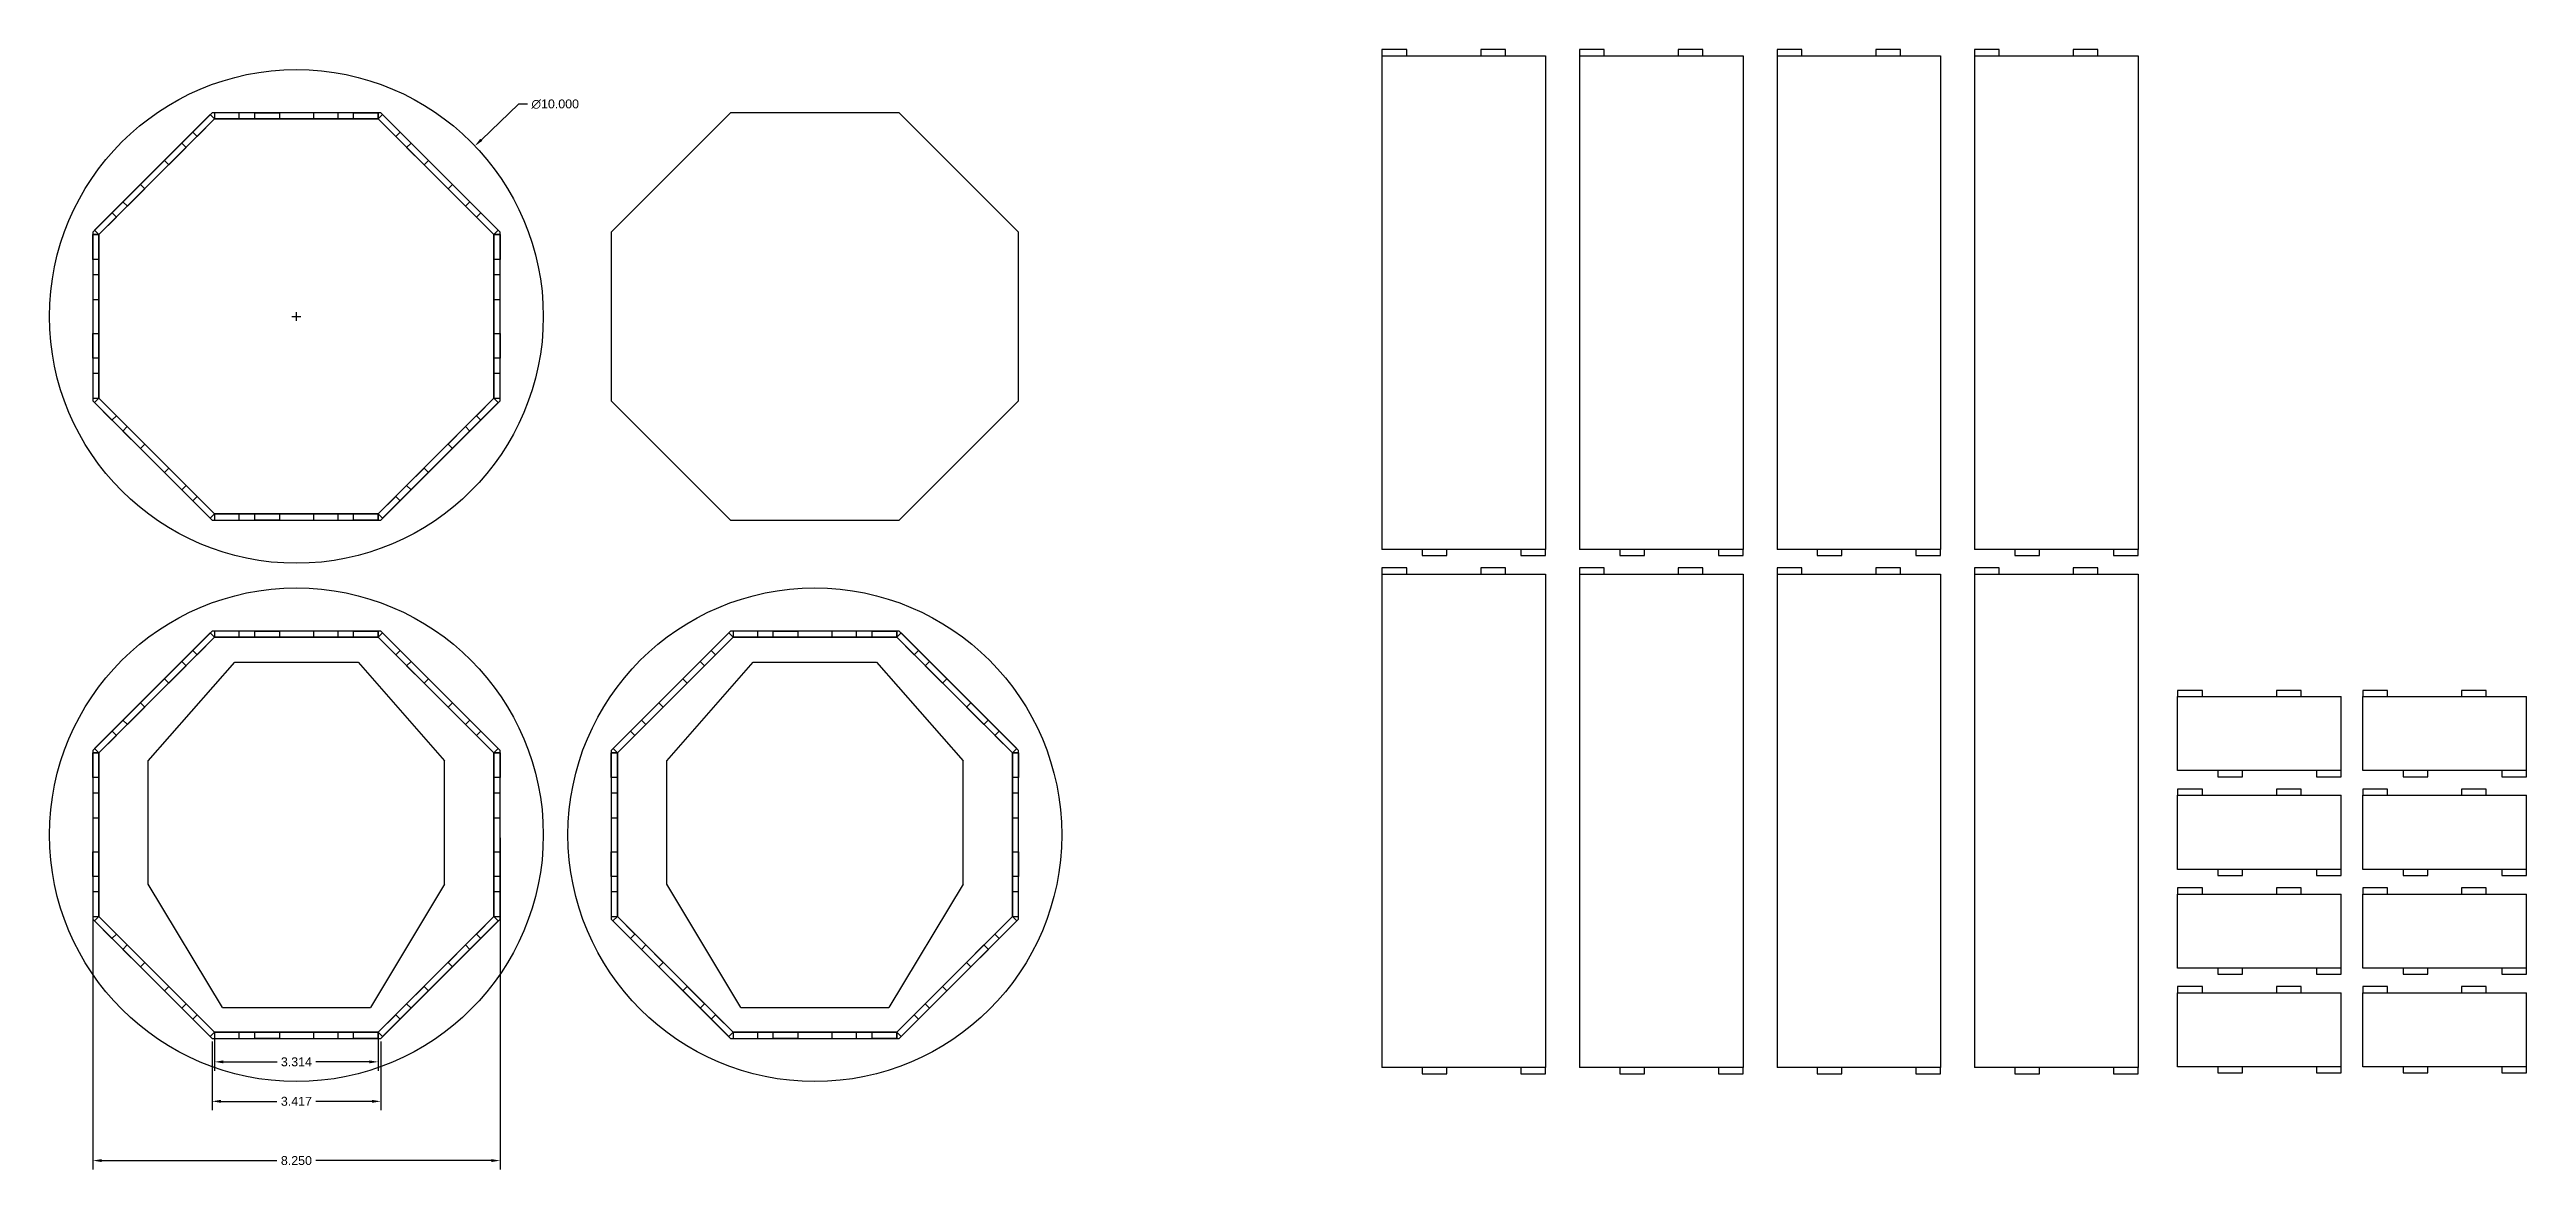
# Model space of a CAD drawing. Header units: inches. Extents: x 0.2 to 50.4, y -1.1 to 21.6.
import ezdxf

# ---------------------------------------------------------------- set-up
doc = ezdxf.new("R2010")
doc.units = ezdxf.units.IN
doc.header["$MEASUREMENT"] = 0
doc.styles.get("Standard").update_dxf_attribs({"font": 'arial.ttf'})
doc.dimstyles.get("Standard").update_dxf_attribs({"dimscale": 0, "dimtxt": 0.18, "dimasz": 0.18, "dimexe": 0.18, "dimexo": 0.0625, "dimgap": 0.09, "dimtad": 0, "dimtih": 1, "dimtoh": 1, "dimdec": 3, "dimzin": 0, "dimdsep": 46, "dimtxsty": 'Standard', "dimcen": 0.09, "dimadec": 0, "dimazin": 0, "dimtfac": 1, "dimtdec": 3, "dimtofl": 0, "dimtmove": 0, "dimatfit": 3, "dimfxl": 1, "dimtolj": 1, "dimtzin": 0, "dimarcsym": 0})

# ---------------------------------------------------------------- blocks, each defined once
blk = doc.blocks.new('*D3')
at = {"color": 0, "lineweight": -2, "transparency": 16777216}
for p, q in [((9.7, 20.5), (8.945, 19.779)), ((9.88, 20.5), (9.7, 20.5)), ((5.11, 16.2), (5.29, 16.2)), ((5.2, 16.11), (5.2, 16.29))]:
    blk.add_line(p, q, dxfattribs=at)
at = {"color": 0, "transparency": 16777216}
blk.add_solid([(8.924, 19.8), (8.966, 19.757), (8.815, 19.654)], dxfattribs=at)
at = {"layer": 'Defpoints', "color": 0, "transparency": 16777216}
for p in [(8.815, 19.654), (1.585, 12.746)]:
    blk.add_point(p, dxfattribs=at)
at = {"color": 0, "transparency": 16777216, "insert": (10.441, 20.5), "char_height": 0.18, "attachment_point": 5}
blk.add_mtext('\\A1;∅10.000', dxfattribs=at)
blk = doc.blocks.new('*D4')
at = {"color": 0, "lineweight": -2, "transparency": 16777216}
for p, q in [((3.491, 1.512), (3.491, 0.12)), ((6.909, 1.512), (6.909, 0.12)), ((3.671, 0.3), (4.806, 0.3)), ((6.729, 0.3), (5.594, 0.3))]:
    blk.add_line(p, q, dxfattribs=at)
at = {"color": 0, "transparency": 16777216}
for points in [[(3.671, 0.33), (3.671, 0.27), (3.491, 0.3)], [(6.729, 0.33), (6.729, 0.27), (6.909, 0.3)]]:
    blk.add_solid(points, dxfattribs=at)
at = {"layer": 'Defpoints', "color": 0, "transparency": 16777216}
for p in [(3.491, 1.575), (6.909, 1.575), (6.909, 0.3)]:
    blk.add_point(p, dxfattribs=at)
at = {"color": 0, "transparency": 16777216, "insert": (5.2, 0.3), "char_height": 0.18, "attachment_point": 5}
blk.add_mtext('\\A1;3.417', dxfattribs=at)
blk = doc.blocks.new('*D5')
at = {"color": 0, "lineweight": -2, "transparency": 16777216}
for p, q in [((1.075, 5.637), (1.075, -1.08)), ((9.325, 5.637), (9.325, -1.08)), ((1.255, -0.9), (4.806, -0.9)), ((9.145, -0.9), (5.594, -0.9))]:
    blk.add_line(p, q, dxfattribs=at)
at = {"color": 0, "transparency": 16777216}
for points in [[(1.255, -0.87), (1.255, -0.93), (1.075, -0.9)], [(9.145, -0.87), (9.145, -0.93), (9.325, -0.9)]]:
    blk.add_solid(points, dxfattribs=at)
at = {"layer": 'Defpoints', "color": 0, "transparency": 16777216}
for p in [(1.075, 5.7), (9.325, 5.7), (1.075, -0.9)]:
    blk.add_point(p, dxfattribs=at)
at = {"color": 0, "transparency": 16777216, "insert": (5.2, -0.9), "char_height": 0.18, "attachment_point": 5}
blk.add_mtext('\\A1;8.250', dxfattribs=at)
blk = doc.blocks.new('*D7')
at = {"color": 0, "lineweight": -2, "transparency": 16777216}
for p, q in [((3.543, 1.637), (3.543, 0.92)), ((6.857, 1.637), (6.857, 0.92)), ((3.723, 1.1), (4.807, 1.1)), ((6.677, 1.1), (5.593, 1.1))]:
    blk.add_line(p, q, dxfattribs=at)
at = {"color": 0, "transparency": 16777216}
for points in [[(3.723, 1.13), (3.723, 1.07), (3.543, 1.1)], [(6.677, 1.13), (6.677, 1.07), (6.857, 1.1)]]:
    blk.add_solid(points, dxfattribs=at)
at = {"layer": 'Defpoints', "color": 0, "transparency": 16777216}
for p in [(3.543, 1.7), (6.857, 1.7), (6.857, 1.1)]:
    blk.add_point(p, dxfattribs=at)
at = {"color": 0, "transparency": 16777216, "insert": (5.2, 1.1), "char_height": 0.18, "attachment_point": 5}
blk.add_mtext('\\A1;3.314', dxfattribs=at)

msp = doc.modelspace()

# ---------------------------------------------------------------- linework, layer by layer
for p, q in [((27.1857, 21.4824), (27.6857, 21.4824)), ((27.1857, 21.4824), (27.1857, 11.4824)), ((27.6857, 21.4824), (29.1857, 21.4824)), ((29.1857, 21.4824), (29.6857, 21.4824)), ((29.6857, 21.4824), (30.4997, 21.4824)), ((30.4997, 21.4824), (30.4997, 11.4824)), ((31.1857, 21.4824), (31.6857, 21.4824)), ((31.1857, 21.4824), (31.1857, 11.4824)), ((31.6857, 21.4824), (33.1857, 21.4824)), ((33.1857, 21.4824), (33.6857, 21.4824)), ((33.6857, 21.4824), (34.4997, 21.4824)), ((34.4997, 21.4824), (34.4997, 11.4824)), ((35.1857, 21.4824), (35.6857, 21.4824)), ((35.1857, 21.4824), (35.1857, 11.4824)), ((35.6857, 21.4824), (37.1857, 21.4824)), ((37.1857, 21.4824), (37.6857, 21.4824)), ((37.6857, 21.4824), (38.4997, 21.4824)), ((38.4997, 21.4824), (38.4997, 11.4824)), ((39.1857, 21.4824), (39.6857, 21.4824)), ((39.1857, 21.4824), (39.1857, 11.4824)), ((39.6857, 21.4824), (41.1857, 21.4824)), ((41.1857, 21.4824), (41.6857, 21.4824)), ((41.6857, 21.4824), (42.4997, 21.4824)), ((42.4997, 21.4824), (42.4997, 11.4824)), ((28, 11.4824), (27.1857, 11.4824)), ((28.5, 11.4824), (28, 11.4824)), ((30, 11.4824), (28.5, 11.4824)), ((30.4997, 11.4824), (30, 11.4824)), ((32, 11.4824), (31.1857, 11.4824)), ((32.5, 11.4824), (32, 11.4824)), ((34, 11.4824), (32.5, 11.4824)), ((34.4997, 11.4824), (34, 11.4824)), ((36, 11.4824), (35.1857, 11.4824)), ((36.5, 11.4824), (36, 11.4824)), ((38, 11.4824), (36.5, 11.4824)), ((38.4997, 11.4824), (38, 11.4824)), ((40, 11.4824), (39.1857, 11.4824)), ((40.5, 11.4824), (40, 11.4824)), ((42, 11.4824), (40.5, 11.4824)), ((42.4997, 11.4824), (42, 11.4824)), ((27.1857, 10.9824), (27.6857, 10.9824)), ((27.1857, 10.9824), (27.1857, 0.9824)), ((27.6857, 10.9824), (29.1857, 10.9824)), ((29.1857, 10.9824), (29.6857, 10.9824)), ((29.6857, 10.9824), (30.4997, 10.9824)), ((30.4997, 10.9824), (30.4997, 0.9824)), ((31.1857, 10.9824), (31.6857, 10.9824)), ((31.1857, 10.9824), (31.1857, 0.9824)), ((31.6857, 10.9824), (33.1857, 10.9824)), ((33.1857, 10.9824), (33.6857, 10.9824)), ((33.6857, 10.9824), (34.4997, 10.9824)), ((34.4997, 10.9824), (34.4997, 0.9824)), ((35.1857, 10.9824), (35.6857, 10.9824)), ((35.1857, 10.9824), (35.1857, 0.9824)), ((35.6857, 10.9824), (37.1857, 10.9824)), ((37.1857, 10.9824), (37.6857, 10.9824)), ((37.6857, 10.9824), (38.4997, 10.9824)), ((38.4997, 10.9824), (38.4997, 0.9824)), ((39.1857, 10.9824), (39.6857, 10.9824)), ((39.1857, 10.9824), (39.1857, 0.9824)), ((39.6857, 10.9824), (41.1857, 10.9824)), ((41.1857, 10.9824), (41.6857, 10.9824)), ((41.6857, 10.9824), (42.4997, 10.9824)), ((42.4997, 10.9824), (42.4997, 0.9824)), ((2.2, 7.2), (3.95, 9.2)), ((3.95, 9.2), (6.45, 9.2)), ((6.45, 9.2), (8.2, 7.2)), ((12.7, 7.2), (14.45, 9.2)), ((14.45, 9.2), (16.95, 9.2)), ((16.95, 9.2), (18.7, 7.2)), ((43.3, 8.5), (43.8, 8.5)), ((43.3, 7), (43.3, 8.5)), ((43.8, 8.5), (45.3, 8.5)), ((45.3, 8.5), (45.8, 8.5)), ((45.8, 8.5), (46.614, 8.5)), ((46.614, 7), (46.614, 8.5)), ((47.05, 8.5), (47.55, 8.5)), ((47.05, 7), (47.05, 8.5)), ((47.55, 8.5), (49.05, 8.5)), ((49.05, 8.5), (49.55, 8.5)), ((49.55, 8.5), (50.364, 8.5)), ((50.364, 7), (50.364, 8.5)), ((2.2, 4.7), (2.2, 7.2)), ((2.2, 4.7), (2.2, 7.2)), ((2.2, 4.7), (2.2, 7.2)), ((8.2, 4.7), (8.2, 7.2)), ((12.7, 4.7), (12.7, 7.2)), ((12.7, 4.7), (12.7, 7.2)), ((18.7, 4.7), (18.7, 7.2)), ((44.1143, 7), (43.3, 7)), ((44.6143, 7), (44.1143, 7)), ((46.1143, 7), (44.6143, 7)), ((46.614, 7), (46.1143, 7)), ((47.8643, 7), (47.05, 7)), ((48.3643, 7), (47.8643, 7)), ((49.8643, 7), (48.3643, 7)), ((50.364, 7), (49.8643, 7)), ((43.3, 6.5), (43.8, 6.5)), ((43.3, 5), (43.3, 6.5)), ((43.8, 6.5), (45.3, 6.5)), ((45.3, 6.5), (45.8, 6.5)), ((45.8, 6.5), (46.614, 6.5)), ((46.614, 5), (46.614, 6.5)), ((47.05, 6.5), (47.55, 6.5)), ((47.05, 5), (47.05, 6.5)), ((47.55, 6.5), (49.05, 6.5)), ((49.05, 6.5), (49.55, 6.5)), ((49.55, 6.5), (50.364, 6.5)), ((50.364, 5), (50.364, 6.5)), ((3.7, 2.2), (2.2, 4.7)), ((8.2, 4.7), (6.7, 2.2)), ((14.2, 2.2), (12.7, 4.7)), ((18.7, 4.7), (17.2, 2.2)), ((44.1143, 5), (43.3, 5)), ((44.6143, 5), (44.1143, 5)), ((46.1143, 5), (44.6143, 5)), ((46.614, 5), (46.1143, 5)), ((47.8643, 5), (47.05, 5)), ((48.3643, 5), (47.8643, 5)), ((49.8643, 5), (48.3643, 5)), ((50.364, 5), (49.8643, 5)), ((43.3, 4.5), (43.8, 4.5)), ((43.3, 3), (43.3, 4.5)), ((43.8, 4.5), (45.3, 4.5)), ((45.3, 4.5), (45.8, 4.5)), ((45.8, 4.5), (46.614, 4.5)), ((46.614, 3), (46.614, 4.5)), ((47.05, 4.5), (47.55, 4.5)), ((47.05, 3), (47.05, 4.5)), ((47.55, 4.5), (49.05, 4.5)), ((49.05, 4.5), (49.55, 4.5)), ((49.55, 4.5), (50.364, 4.5)), ((50.364, 3), (50.364, 4.5)), ((44.1143, 3), (43.3, 3)), ((44.6143, 3), (44.1143, 3)), ((46.1143, 3), (44.6143, 3)), ((46.614, 3), (46.1143, 3)), ((47.8643, 3), (47.05, 3)), ((48.3643, 3), (47.8643, 3)), ((49.8643, 3), (48.3643, 3)), ((50.364, 3), (49.8643, 3)), ((3.7, 2.2), (6.7, 2.2)), ((14.2, 2.2), (17.2, 2.2)), ((43.3, 2.5), (43.8, 2.5)), ((43.3, 1), (43.3, 2.5)), ((43.8, 2.5), (45.3, 2.5)), ((45.3, 2.5), (45.8, 2.5)), ((45.8, 2.5), (46.614, 2.5)), ((46.614, 1), (46.614, 2.5)), ((47.05, 2.5), (47.55, 2.5)), ((47.05, 1), (47.05, 2.5)), ((47.55, 2.5), (49.05, 2.5)), ((49.05, 2.5), (49.55, 2.5)), ((49.55, 2.5), (50.364, 2.5)), ((50.364, 1), (50.364, 2.5)), ((28, 0.9824), (27.1857, 0.9824)), ((28.5, 0.9824), (28, 0.9824)), ((30, 0.9824), (28.5, 0.9824)), ((30.4997, 0.9824), (30, 0.9824)), ((32, 0.9824), (31.1857, 0.9824)), ((32.5, 0.9824), (32, 0.9824)), ((34, 0.9824), (32.5, 0.9824)), ((34.4997, 0.9824), (34, 0.9824)), ((36, 0.9824), (35.1857, 0.9824)), ((36.5, 0.9824), (36, 0.9824)), ((38, 0.9824), (36.5, 0.9824)), ((38.4997, 0.9824), (38, 0.9824)), ((40, 0.9824), (39.1857, 0.9824)), ((40.5, 0.9824), (40, 0.9824)), ((42, 0.9824), (40.5, 0.9824)), ((42.4997, 0.9824), (42, 0.9824)), ((44.1143, 1), (43.3, 1)), ((44.6143, 1), (44.1143, 1)), ((46.1143, 1), (44.6143, 1)), ((46.614, 1), (46.1143, 1)), ((47.8643, 1), (47.05, 1)), ((48.3643, 1), (47.8643, 1)), ((49.8643, 1), (48.3643, 1)), ((50.364, 1), (49.8643, 1))]:
    msp.add_line(p, q)
for points in [[(27.1857, 21.4824), (27.6857, 21.4824), (27.6857, 21.6074), (27.1857, 21.6074)], [(29.1857, 21.4824), (29.6857, 21.4824), (29.6857, 21.6074), (29.1857, 21.6074)], [(31.1857, 21.4824), (31.6857, 21.4824), (31.6857, 21.6074), (31.1857, 21.6074)], [(33.1857, 21.4824), (33.6857, 21.4824), (33.6857, 21.6074), (33.1857, 21.6074)], [(35.1857, 21.4824), (35.6857, 21.4824), (35.6857, 21.6074), (35.1857, 21.6074)], [(37.1857, 21.4824), (37.6857, 21.4824), (37.6857, 21.6074), (37.1857, 21.6074)], [(39.1857, 21.4824), (39.6857, 21.4824), (39.6857, 21.6074), (39.1857, 21.6074)], [(41.1857, 21.4824), (41.6857, 21.4824), (41.6857, 21.6074), (41.1857, 21.6074)], [(3.4914, 20.325), (1.075, 17.9086), (1.075, 14.4914), (3.4914, 12.075), (6.9086, 12.075), (9.325, 14.4914), (9.325, 17.9086), (6.9086, 20.325)], [(3.455, 20.2889), (1.1116, 17.9455), (1.2, 17.8571), (3.5434, 20.2005)], [(6.8569, 12.2), (9.2, 14.5431), (9.2, 17.8569), (6.8569, 20.2), (3.5431, 20.2), (1.2, 17.8569), (1.2, 14.5431), (3.5431, 12.2)], [(6.8569, 12.2), (9.2, 14.5431), (9.2, 17.8569), (6.8569, 20.2), (3.5431, 20.2), (1.2, 17.8569), (1.2, 14.5431), (3.5431, 12.2)], [(3.455, 20.2889), (3.1014, 19.9353), (3.1898, 19.8469), (3.5434, 20.2005)], [(3.5431, 20.2), (6.8571, 20.2), (6.8571, 20.325), (3.5431, 20.325)], [(3.5431, 20.2), (4.0431, 20.2), (4.0431, 20.325), (3.5431, 20.325)], [(4.8571, 20.2), (4.3571, 20.2), (4.3571, 20.325), (4.8571, 20.325)], [(5.5431, 20.2), (6.0431, 20.2), (6.0431, 20.325), (5.5431, 20.325)], [(6.8571, 20.2), (6.3571, 20.2), (6.3571, 20.325), (6.8571, 20.325)], [(9.2884, 17.9455), (6.945, 20.2889), (6.8566, 20.2005), (9.2, 17.8571)], [(6.945, 20.2889), (7.2986, 19.9353), (7.2102, 19.8469), (6.8566, 20.2005)], [(13.9914, 20.325), (11.575, 17.9086), (11.575, 14.4914), (13.9914, 12.075), (17.4086, 12.075), (19.825, 14.4914), (19.825, 17.9086), (17.4086, 20.325)], [(2.5258, 19.3597), (2.8794, 19.7133), (2.9678, 19.6249), (2.6142, 19.2714)], [(7.8742, 19.3597), (7.5206, 19.7133), (7.4322, 19.6249), (7.7858, 19.2714)], [(2.0407, 18.8747), (1.6872, 18.5211), (1.7756, 18.4327), (2.1291, 18.7863)], [(8.3593, 18.8747), (8.7128, 18.5211), (8.6244, 18.4327), (8.2709, 18.7863)], [(1.1116, 17.9455), (1.4652, 18.2991), (1.5536, 18.2107), (1.2, 17.8571)], [(9.2884, 17.9455), (8.9348, 18.2991), (8.8464, 18.2107), (9.2, 17.8571)], [(1.2, 14.5431), (1.2, 17.8571), (1.075, 17.8571), (1.075, 14.5431)], [(1.2, 17.8571), (1.2, 17.3571), (1.075, 17.3571), (1.075, 17.8571)], [(9.325, 14.5431), (9.325, 17.8571), (9.2, 17.8571), (9.2, 14.5431)], [(9.325, 17.8571), (9.325, 17.3571), (9.2, 17.3571), (9.2, 17.8571)], [(1.2, 16.5431), (1.2, 17.0431), (1.075, 17.0431), (1.075, 16.5431)], [(9.325, 16.5431), (9.325, 17.0431), (9.2, 17.0431), (9.2, 16.5431)], [(1.2, 15.8571), (1.2, 15.3571), (1.075, 15.3571), (1.075, 15.8571)], [(9.325, 15.8571), (9.325, 15.3571), (9.2, 15.3571), (9.2, 15.8571)], [(1.2, 14.5431), (1.2, 15.0431), (1.075, 15.0431), (1.075, 14.5431)], [(9.325, 14.5431), (9.325, 15.0431), (9.2, 15.0431), (9.2, 14.5431)], [(3.5431, 12.2), (1.1998, 14.5434), (1.1114, 14.455), (3.4548, 12.1116)], [(1.1998, 14.5434), (1.5533, 14.1898), (1.465, 14.1014), (1.1114, 14.455)], [(9.2002, 14.5434), (6.8569, 12.2), (6.9452, 12.1116), (9.2886, 14.455)], [(9.2002, 14.5434), (8.8467, 14.1898), (8.935, 14.1014), (9.2886, 14.455)], [(2.1289, 13.6142), (1.7754, 13.9678), (1.687, 13.8794), (2.0405, 13.5258)], [(8.2711, 13.6142), (8.6246, 13.9678), (8.713, 13.8794), (8.3595, 13.5258)], [(2.614, 13.1291), (2.9676, 12.7756), (2.8792, 12.6872), (2.5256, 13.0407)], [(7.786, 13.1291), (7.4324, 12.7756), (7.5208, 12.6872), (7.8744, 13.0407)], [(3.5431, 12.2), (3.1896, 12.5536), (3.1012, 12.4652), (3.4548, 12.1116)], [(6.8569, 12.2), (7.2104, 12.5536), (7.2988, 12.4652), (6.9452, 12.1116)], [(3.5431, 12.075), (6.8571, 12.075), (6.8571, 12.2), (3.5431, 12.2)], [(3.5431, 12.075), (4.0431, 12.075), (4.0431, 12.2), (3.5431, 12.2)], [(4.8571, 12.075), (4.3571, 12.075), (4.3571, 12.2), (4.8571, 12.2)], [(5.5431, 12.075), (6.0431, 12.075), (6.0431, 12.2), (5.5431, 12.2)], [(6.8571, 12.075), (6.3571, 12.075), (6.3571, 12.2), (6.8571, 12.2)], [(27.1857, 10.9824), (27.6857, 10.9824), (27.6857, 11.1074), (27.1857, 11.1074)], [(28.5, 11.4824), (28, 11.4824), (28, 11.3574), (28.5, 11.3574)], [(29.1857, 10.9824), (29.6857, 10.9824), (29.6857, 11.1074), (29.1857, 11.1074)], [(30.4997, 11.4824), (29.9997, 11.4824), (29.9997, 11.3574), (30.4997, 11.3574)], [(31.1857, 10.9824), (31.6857, 10.9824), (31.6857, 11.1074), (31.1857, 11.1074)], [(32.5, 11.4824), (32, 11.4824), (32, 11.3574), (32.5, 11.3574)], [(33.1857, 10.9824), (33.6857, 10.9824), (33.6857, 11.1074), (33.1857, 11.1074)], [(34.4997, 11.4824), (33.9997, 11.4824), (33.9997, 11.3574), (34.4997, 11.3574)], [(35.1857, 10.9824), (35.6857, 10.9824), (35.6857, 11.1074), (35.1857, 11.1074)], [(36.5, 11.4824), (36, 11.4824), (36, 11.3574), (36.5, 11.3574)], [(37.1857, 10.9824), (37.6857, 10.9824), (37.6857, 11.1074), (37.1857, 11.1074)], [(38.4997, 11.4824), (37.9997, 11.4824), (37.9997, 11.3574), (38.4997, 11.3574)], [(39.1857, 10.9824), (39.6857, 10.9824), (39.6857, 11.1074), (39.1857, 11.1074)], [(40.5, 11.4824), (40, 11.4824), (40, 11.3574), (40.5, 11.3574)], [(41.1857, 10.9824), (41.6857, 10.9824), (41.6857, 11.1074), (41.1857, 11.1074)], [(42.4997, 11.4824), (41.9997, 11.4824), (41.9997, 11.3574), (42.4997, 11.3574)], [(3.4914, 9.825), (1.075, 7.4086), (1.075, 3.9914), (3.4914, 1.575), (6.9086, 1.575), (9.325, 3.9914), (9.325, 7.4086), (6.9086, 9.825)], [(3.455, 9.7889), (1.1116, 7.4455), (1.2, 7.3571), (3.5434, 9.7005)], [(6.8569, 1.7), (9.2, 4.0431), (9.2, 7.3569), (6.8569, 9.7), (3.5431, 9.7), (1.2, 7.3569), (1.2, 4.0431), (3.5431, 1.7)], [(6.8569, 1.7), (9.2, 4.0431), (9.2, 7.3569), (6.8569, 9.7), (3.5431, 9.7), (1.2, 7.3569), (1.2, 4.0431), (3.5431, 1.7)], [(3.455, 9.7889), (3.1014, 9.4353), (3.1898, 9.3469), (3.5434, 9.7005)], [(3.5431, 9.7), (6.8571, 9.7), (6.8571, 9.825), (3.5431, 9.825)], [(3.5431, 9.7), (4.0431, 9.7), (4.0431, 9.825), (3.5431, 9.825)], [(4.8571, 9.7), (4.3571, 9.7), (4.3571, 9.825), (4.8571, 9.825)], [(5.5431, 9.7), (6.0431, 9.7), (6.0431, 9.825), (5.5431, 9.825)], [(6.8571, 9.7), (6.3571, 9.7), (6.3571, 9.825), (6.8571, 9.825)], [(9.2884, 7.4455), (6.945, 9.7889), (6.8566, 9.7005), (9.2, 7.3571)], [(6.945, 9.7889), (7.2986, 9.4353), (7.2102, 9.3469), (6.8566, 9.7005)], [(13.9914, 9.825), (11.575, 7.4086), (11.575, 3.9914), (13.9914, 1.575), (17.4086, 1.575), (19.825, 3.9914), (19.825, 7.4086), (17.4086, 9.825)], [(13.955, 9.7889), (11.6116, 7.4455), (11.7, 7.3571), (14.0434, 9.7005)], [(17.3569, 1.7), (19.7, 4.0431), (19.7, 7.3569), (17.3569, 9.7), (14.0431, 9.7), (11.7, 7.3569), (11.7, 4.0431), (14.0431, 1.7)], [(13.955, 9.7889), (13.6014, 9.4353), (13.6898, 9.3469), (14.0434, 9.7005)], [(14.0431, 9.7), (17.3571, 9.7), (17.3571, 9.825), (14.0431, 9.825)], [(14.0431, 9.7), (14.5431, 9.7), (14.5431, 9.825), (14.0431, 9.825)], [(15.3571, 9.7), (14.8571, 9.7), (14.8571, 9.825), (15.3571, 9.825)], [(16.0431, 9.7), (16.5431, 9.7), (16.5431, 9.825), (16.0431, 9.825)], [(17.3571, 9.7), (16.8571, 9.7), (16.8571, 9.825), (17.3571, 9.825)], [(19.7884, 7.4455), (17.445, 9.7889), (17.3566, 9.7005), (19.7, 7.3571)], [(17.445, 9.7889), (17.7986, 9.4353), (17.7102, 9.3469), (17.3566, 9.7005)], [(2.5258, 8.8597), (2.8794, 9.2133), (2.9678, 9.1249), (2.6142, 8.7714)], [(7.8742, 8.8597), (7.5206, 9.2133), (7.4322, 9.1249), (7.7858, 8.7714)], [(13.0258, 8.8597), (13.3794, 9.2133), (13.4678, 9.1249), (13.1142, 8.7714)], [(18.3742, 8.8597), (18.0206, 9.2133), (17.9322, 9.1249), (18.2858, 8.7714)], [(43.3, 8.5), (43.8, 8.5), (43.8, 8.625), (43.3, 8.625)], [(45.3, 8.5), (45.8, 8.5), (45.8, 8.625), (45.3, 8.625)], [(47.05, 8.5), (47.55, 8.5), (47.55, 8.625), (47.05, 8.625)], [(49.05, 8.5), (49.55, 8.5), (49.55, 8.625), (49.05, 8.625)], [(2.0407, 8.3747), (1.6872, 8.0211), (1.7756, 7.9327), (2.1291, 8.2863)], [(8.3593, 8.3747), (8.7128, 8.0211), (8.6244, 7.9327), (8.2709, 8.2863)], [(12.5407, 8.3747), (12.1872, 8.0211), (12.2756, 7.9327), (12.6291, 8.2863)], [(18.8593, 8.3747), (19.2128, 8.0211), (19.1244, 7.9327), (18.7709, 8.2863)], [(1.1116, 7.4455), (1.4652, 7.7991), (1.5536, 7.7107), (1.2, 7.3571)], [(9.2884, 7.4455), (8.9348, 7.7991), (8.8464, 7.7107), (9.2, 7.3571)], [(11.6116, 7.4455), (11.9652, 7.7991), (12.0536, 7.7107), (11.7, 7.3571)], [(19.7884, 7.4455), (19.4348, 7.7991), (19.3464, 7.7107), (19.7, 7.3571)], [(1.2, 4.0431), (1.2, 7.3571), (1.075, 7.3571), (1.075, 4.0431)], [(1.2, 7.3571), (1.2, 6.8571), (1.075, 6.8571), (1.075, 7.3571)], [(9.325, 4.0431), (9.325, 7.3571), (9.2, 7.3571), (9.2, 4.0431)], [(9.325, 7.3571), (9.325, 6.8571), (9.2, 6.8571), (9.2, 7.3571)], [(11.7, 4.0431), (11.7, 7.3571), (11.575, 7.3571), (11.575, 4.0431)], [(11.7, 7.3571), (11.7, 6.8571), (11.575, 6.8571), (11.575, 7.3571)], [(19.825, 4.0431), (19.825, 7.3571), (19.7, 7.3571), (19.7, 4.0431)], [(19.825, 7.3571), (19.825, 6.8571), (19.7, 6.8571), (19.7, 7.3571)], [(1.2, 6.0431), (1.2, 6.5431), (1.075, 6.5431), (1.075, 6.0431)], [(9.325, 6.0431), (9.325, 6.5431), (9.2, 6.5431), (9.2, 6.0431)], [(11.7, 6.0431), (11.7, 6.5431), (11.575, 6.5431), (11.575, 6.0431)], [(19.825, 6.0431), (19.825, 6.5431), (19.7, 6.5431), (19.7, 6.0431)], [(43.3, 6.5), (43.8, 6.5), (43.8, 6.625), (43.3, 6.625)], [(44.6143, 7), (44.1143, 7), (44.1143, 6.875), (44.6143, 6.875)], [(45.3, 6.5), (45.8, 6.5), (45.8, 6.625), (45.3, 6.625)], [(46.614, 7), (46.114, 7), (46.114, 6.875), (46.614, 6.875)], [(47.05, 6.5), (47.55, 6.5), (47.55, 6.625), (47.05, 6.625)], [(48.3643, 7), (47.8643, 7), (47.8643, 6.875), (48.3643, 6.875)], [(49.05, 6.5), (49.55, 6.5), (49.55, 6.625), (49.05, 6.625)], [(50.364, 7), (49.864, 7), (49.864, 6.875), (50.364, 6.875)], [(1.2, 5.3571), (1.2, 4.8571), (1.075, 4.8571), (1.075, 5.3571)], [(9.325, 5.3571), (9.325, 4.8571), (9.2, 4.8571), (9.2, 5.3571)], [(11.7, 5.3571), (11.7, 4.8571), (11.575, 4.8571), (11.575, 5.3571)], [(19.825, 5.3571), (19.825, 4.8571), (19.7, 4.8571), (19.7, 5.3571)], [(1.2, 4.0431), (1.2, 4.5431), (1.075, 4.5431), (1.075, 4.0431)], [(9.325, 4.0431), (9.325, 4.5431), (9.2, 4.5431), (9.2, 4.0431)], [(11.7, 4.0431), (11.7, 4.5431), (11.575, 4.5431), (11.575, 4.0431)], [(19.825, 4.0431), (19.825, 4.5431), (19.7, 4.5431), (19.7, 4.0431)], [(43.3, 4.5), (43.8, 4.5), (43.8, 4.625), (43.3, 4.625)], [(44.6143, 5), (44.1143, 5), (44.1143, 4.875), (44.6143, 4.875)], [(45.3, 4.5), (45.8, 4.5), (45.8, 4.625), (45.3, 4.625)], [(46.614, 5), (46.114, 5), (46.114, 4.875), (46.614, 4.875)], [(47.05, 4.5), (47.55, 4.5), (47.55, 4.625), (47.05, 4.625)], [(48.3643, 5), (47.8643, 5), (47.8643, 4.875), (48.3643, 4.875)], [(49.05, 4.5), (49.55, 4.5), (49.55, 4.625), (49.05, 4.625)], [(50.364, 5), (49.864, 5), (49.864, 4.875), (50.364, 4.875)], [(3.5431, 1.7), (1.1998, 4.0434), (1.1114, 3.955), (3.4548, 1.6116)], [(1.1998, 4.0434), (1.5533, 3.6898), (1.465, 3.6014), (1.1114, 3.955)], [(9.2002, 4.0434), (6.8569, 1.7), (6.9452, 1.6116), (9.2886, 3.955)], [(9.2002, 4.0434), (8.8467, 3.6898), (8.935, 3.6014), (9.2886, 3.955)], [(14.0431, 1.7), (11.6998, 4.0434), (11.6114, 3.955), (13.9548, 1.6116)], [(11.6998, 4.0434), (12.0533, 3.6898), (11.965, 3.6014), (11.6114, 3.955)], [(19.7002, 4.0434), (17.3569, 1.7), (17.4452, 1.6116), (19.7886, 3.955)], [(19.7002, 4.0434), (19.3467, 3.6898), (19.435, 3.6014), (19.7886, 3.955)], [(2.1289, 3.1142), (1.7754, 3.4678), (1.687, 3.3794), (2.0405, 3.0258)], [(8.2711, 3.1142), (8.6246, 3.4678), (8.713, 3.3794), (8.3595, 3.0258)], [(12.6289, 3.1142), (12.2754, 3.4678), (12.187, 3.3794), (12.5405, 3.0258)], [(18.7711, 3.1142), (19.1246, 3.4678), (19.213, 3.3794), (18.8595, 3.0258)], [(2.614, 2.6291), (2.9676, 2.2756), (2.8792, 2.1872), (2.5256, 2.5407)], [(7.786, 2.6291), (7.4324, 2.2756), (7.5208, 2.1872), (7.8744, 2.5407)], [(13.114, 2.6291), (13.4676, 2.2756), (13.3792, 2.1872), (13.0256, 2.5407)], [(18.286, 2.6291), (17.9324, 2.2756), (18.0208, 2.1872), (18.3744, 2.5407)], [(43.3, 2.5), (43.8, 2.5), (43.8, 2.625), (43.3, 2.625)], [(44.6143, 3), (44.1143, 3), (44.1143, 2.875), (44.6143, 2.875)], [(45.3, 2.5), (45.8, 2.5), (45.8, 2.625), (45.3, 2.625)], [(46.614, 3), (46.114, 3), (46.114, 2.875), (46.614, 2.875)], [(47.05, 2.5), (47.55, 2.5), (47.55, 2.625), (47.05, 2.625)], [(48.3643, 3), (47.8643, 3), (47.8643, 2.875), (48.3643, 2.875)], [(49.05, 2.5), (49.55, 2.5), (49.55, 2.625), (49.05, 2.625)], [(50.364, 3), (49.864, 3), (49.864, 2.875), (50.364, 2.875)], [(3.5431, 1.7), (3.1896, 2.0536), (3.1012, 1.9652), (3.4548, 1.6116)], [(6.8569, 1.7), (7.2104, 2.0536), (7.2988, 1.9652), (6.9452, 1.6116)], [(14.0431, 1.7), (13.6896, 2.0536), (13.6012, 1.9652), (13.9548, 1.6116)], [(17.3569, 1.7), (17.7104, 2.0536), (17.7988, 1.9652), (17.4452, 1.6116)], [(3.5431, 1.575), (6.8571, 1.575), (6.8571, 1.7), (3.5431, 1.7)], [(3.5431, 1.575), (4.0431, 1.575), (4.0431, 1.7), (3.5431, 1.7)], [(4.8571, 1.575), (4.3571, 1.575), (4.3571, 1.7), (4.8571, 1.7)], [(5.5431, 1.575), (6.0431, 1.575), (6.0431, 1.7), (5.5431, 1.7)], [(6.8571, 1.575), (6.3571, 1.575), (6.3571, 1.7), (6.8571, 1.7)], [(14.0431, 1.575), (17.3571, 1.575), (17.3571, 1.7), (14.0431, 1.7)], [(14.0431, 1.575), (14.5431, 1.575), (14.5431, 1.7), (14.0431, 1.7)], [(15.3571, 1.575), (14.8571, 1.575), (14.8571, 1.7), (15.3571, 1.7)], [(16.0431, 1.575), (16.5431, 1.575), (16.5431, 1.7), (16.0431, 1.7)], [(17.3571, 1.575), (16.8571, 1.575), (16.8571, 1.7), (17.3571, 1.7)], [(28.5, 0.9824), (28, 0.9824), (28, 0.8574), (28.5, 0.8574)], [(30.4997, 0.9824), (29.9997, 0.9824), (29.9997, 0.8574), (30.4997, 0.8574)], [(32.5, 0.9824), (32, 0.9824), (32, 0.8574), (32.5, 0.8574)], [(34.4997, 0.9824), (33.9997, 0.9824), (33.9997, 0.8574), (34.4997, 0.8574)], [(36.5, 0.9824), (36, 0.9824), (36, 0.8574), (36.5, 0.8574)], [(38.4997, 0.9824), (37.9997, 0.9824), (37.9997, 0.8574), (38.4997, 0.8574)], [(40.5, 0.9824), (40, 0.9824), (40, 0.8574), (40.5, 0.8574)], [(42.4997, 0.9824), (41.9997, 0.9824), (41.9997, 0.8574), (42.4997, 0.8574)], [(44.6143, 1), (44.1143, 1), (44.1143, 0.875), (44.6143, 0.875)], [(46.614, 1), (46.114, 1), (46.114, 0.875), (46.614, 0.875)], [(48.3643, 1), (47.8643, 1), (47.8643, 0.875), (48.3643, 0.875)], [(50.364, 1), (49.864, 1), (49.864, 0.875), (50.364, 0.875)]]:
    msp.add_lwpolyline(points, close=True)
for centre in [(5.2, 16.2), (5.2, 5.7), (15.7, 5.7)]:
    msp.add_circle(centre, 5)

# ---------------------------------------------------------------- dimensions: what is measured, and where the dimension line sits
dim = msp.add_diameter_dim_2p(p1=(1.585, 12.7457), p2=(8.815, 19.6543), dimstyle='Standard', override={"dimscale": 1})
dim.commit()
dim.dimension.update_dxf_attribs({"geometry": '*D3', "text_midpoint": (10.4412, 20.5), "dimtype": 163})
for base, p1, p2, picture, middle in [((1.075, -0.9), (9.325, 5.7), (1.075, 5.7), '*D5', (5.2, -0.9)), ((6.9086, 0.3), (3.4914, 1.575), (6.9086, 1.575), '*D4', (5.2, 0.3)), ((6.8569, 1.1), (3.5431, 1.7), (6.8569, 1.7), '*D7', (5.2, 1.1))]:
    dim = msp.add_linear_dim(base=base, p1=p1, p2=p2, dimstyle='Standard', override={"dimscale": 1})
    dim.commit()
    dim.dimension.update_dxf_attribs({"geometry": picture, "text_midpoint": middle})

doc.saveas('drawing.dxf')
